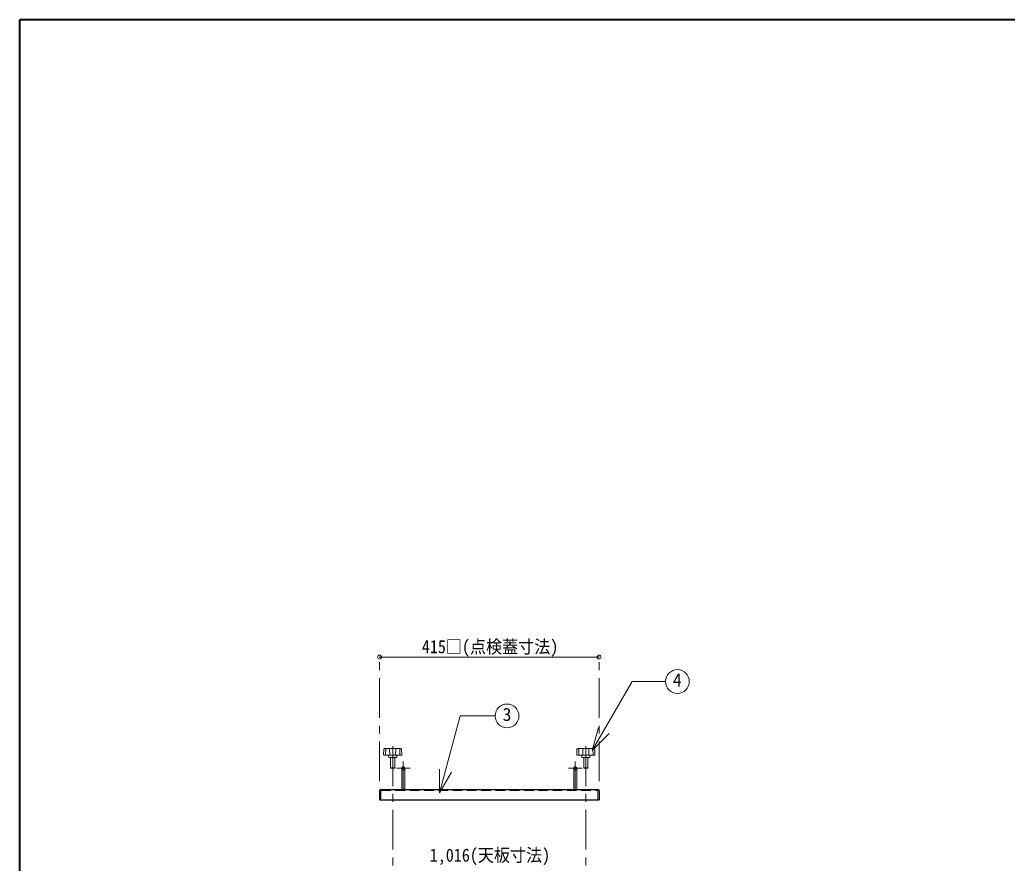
# Model space of a CAD drawing. Units: millimetres at full size, sheet at 1:15; details may follow other scales. Extents: x -3184 to 2891, y -2037 to 2178.
# Drawn here: x -3184 to -1318, y 584 to 2178 of the extents above; entities that cross this region are included whole.
import ezdxf
from ezdxf.enums import TextEntityAlignment as Align

# ---------------------------------------------------------------- set-up
doc = ezdxf.new("R2010")
doc.units = ezdxf.units.MM
doc.header["$LTSCALE"] = 15
doc.header["$PDMODE"] = 32
doc.header["$PDSIZE"] = 7.5
doc.linetypes.add('CHAIN1', pattern=[8, 5, -1, 1, -1])
doc.linetypes.add('DASHED1', pattern=[1.8, 1.2, -0.6])
doc.layers.add('0-0', color=7, linetype='Continuous', lineweight=18)
doc.styles.add('ＭＳ ゴシック', font='')
doc.styles.get('ＭＳ ゴシック').set_extended_font_data('MS Gothic')

msp = doc.modelspace()

# ---------------------------------------------------------------- linework, layer by layer
at = {"layer": '0-0', "color": 1, "lineweight": 40}
for p in [(-3184.2, -2037.13), (2890.8, 2177.87)]:
    msp.add_line(p, (-3184.2, 2177.87), dxfattribs=at)
at = {"layer": '0-0', "color": 4, "linetype": 'CHAIN1', "lineweight": 9}
for p, q in [((-2504.2, 738.77), (-2504.2, 973.37)), ((-2089.2, 738.77), (-2089.2, 973.37)), ((-2479.2, 129.77), (-2479.2, 815.97)), ((-2114.2, 129.77), (-2114.2, 815.97)), ((-2459.2, 776.37), (-2459.2, 723.37)), ((-2134.2, 776.37), (-2134.2, 723.37)), ((-2472.2, 763.37), (-2446.2, 763.37)), ((-2121.2, 763.37), (-2147.2, 763.37))]:
    msp.add_line(p, q, dxfattribs=at)
at = {"layer": '0-0', "color": 4, "lineweight": 9}
for p, q in [((-2504.2, 973.37), (-2089.2, 973.37)), ((-2462.2, 763.37), (-2462.2, 723.37)), ((-2456.2, 763.37), (-2456.2, 723.37)), ((-2137.2, 763.37), (-2137.2, 723.37)), ((-2131.2, 763.37), (-2131.2, 723.37))]:
    msp.add_line(p, q, dxfattribs=at)
at = {"layer": '0-0'}
for p, q in [((-2390.73, 716.67), (-2351.75, 862.16)), ((-2285.71, 862.16), (-2351.75, 862.16)), ((-2102.02, 797.1), (-2090.38, 840.56)), ((-2102.02, 797.1), (-2070.2, 828.92)), ((-2496.37, 788.58), (-2496.03, 799.1)), ((-2462.43, 788.17), (-2495.97, 788.17)), ((-2488.61, 800.96), (-2494.52, 800.65)), ((-2492.75, 788.17), (-2492.36, 799.81)), ((-2470.21, 800.97), (-2488.19, 800.97)), ((-2486.83, 783.74), (-2487.2, 788.17)), ((-2484.69, 788.17), (-2485.07, 799.81)), ((-2473.72, 788.17), (-2473.33, 799.81)), ((-2471.57, 783.74), (-2471.2, 788.17)), ((-2469.79, 800.96), (-2463.89, 800.65)), ((-2465.65, 788.17), (-2466.04, 799.81)), ((-2462.03, 788.58), (-2462.37, 799.1)), ((-2131.37, 788.58), (-2131.03, 799.1)), ((-2130.97, 788.17), (-2097.43, 788.17)), ((-2123.61, 800.96), (-2129.52, 800.65)), ((-2127.75, 788.17), (-2127.36, 799.81)), ((-2123.19, 800.97), (-2105.21, 800.97)), ((-2121.83, 783.74), (-2122.2, 788.17)), ((-2119.69, 788.17), (-2120.07, 799.81)), ((-2108.72, 788.17), (-2108.33, 799.81)), ((-2106.57, 783.74), (-2106.2, 788.17)), ((-2104.79, 800.96), (-2098.89, 800.65)), ((-2100.65, 788.17), (-2101.04, 799.81)), ((-2097.03, 788.58), (-2097.37, 799.1)), ((-2471.97, 783.37), (-2486.43, 783.37)), ((-2483.2, 763.87), (-2483.2, 783.37)), ((-2475.2, 763.87), (-2475.2, 783.37)), ((-2121.43, 783.37), (-2106.97, 783.37)), ((-2118.2, 763.87), (-2118.2, 783.37)), ((-2110.2, 763.87), (-2110.2, 783.37)), ((-2475.2, 763.87), (-2483.2, 763.87)), ((-2390.73, 716.67), (-2390.73, 761.67)), ((-2390.73, 716.67), (-2368.23, 755.64)), ((-2118.2, 763.87), (-2110.2, 763.87))]:
    msp.add_line(p, q, dxfattribs=at)
at = {"layer": '0-0', "color": 5, "lineweight": 25}
for p, q in [((-2504.2, 721.07), (-2504.2, 703.37)), ((-2501.9, 723.37), (-2091.5, 723.37)), ((-2089.2, 721.07), (-2089.2, 703.37)), ((-2504.2, 703.37), (-2089.2, 703.37))]:
    msp.add_line(p, q, dxfattribs=at)
at = {"layer": '0-0', "linetype": 'DASHED1'}
for p, q in [((-2501.9, 719.92), (-2501.9, 703.37)), ((-2500.75, 721.07), (-2092.65, 721.07)), ((-2484.2, 721.07), (-2484.2, 723.37)), ((-2474.2, 721.07), (-2474.2, 723.37)), ((-2119.2, 721.07), (-2119.2, 723.37)), ((-2109.2, 721.07), (-2109.2, 723.37)), ((-2091.5, 719.92), (-2091.5, 703.37))]:
    msp.add_line(p, q, dxfattribs=at)
at = {"layer": '0-0'}
for points in [[(-2102.02, 797.1), (-2026.91, 927.2), (-1963.73, 927.2)], [(-2475.2, 763.87), (-2475.7, 763.37), (-2482.7, 763.37), (-2483.2, 763.87)], [(-2118.2, 763.87), (-2117.7, 763.37), (-2110.7, 763.37), (-2110.2, 763.87)]]:
    msp.add_lwpolyline(points, dxfattribs=at)
for centre in [(-1941.23, 927.2), (-2263.21, 862.16)]:
    msp.add_circle(centre, 22.5, dxfattribs=at)
for centre, radius, start, end in [((-2495.97, 788.57), 0.4, 178.15415, 270), ((-2494.43, 799.05), 1.6, 93.01913, 178.15415), ((-2494.81, 798.51), 1.66, 93.02757, 128.73305), ((-2494.74, 792.2), 7.97, 72.62002, 91.09064), ((-2488.19, 792.97), 8, 90, 93.01913), ((-2484.67, 799.82), 0.4, 97.29873, 181.90915), ((-2479.2, 757.1), 43.47, 82.70127, 97.29873), ((-2473.73, 799.82), 0.4, 358.09085, 82.70127), ((-2470.21, 792.97), 8, 86.98087, 90), ((-2463.66, 792.2), 7.97, 88.90936, 107.37998), ((-2463.97, 799.05), 1.6, 1.84585, 86.98087), ((-2463.6, 798.51), 1.66, 51.26695, 86.97243), ((-2462.43, 788.57), 0.4, 270, 1.84585), ((-2130.97, 788.57), 0.4, 178.15415, 270), ((-2129.43, 799.05), 1.6, 93.01913, 178.15415), ((-2129.81, 798.51), 1.66, 93.02757, 128.73305), ((-2129.74, 792.2), 7.97, 72.62002, 91.09064), ((-2123.19, 792.97), 8, 90, 93.01913), ((-2119.67, 799.82), 0.4, 97.29873, 181.90915), ((-2114.2, 757.1), 43.47, 82.70127, 97.29873), ((-2108.73, 799.82), 0.4, 358.09085, 82.70127), ((-2105.21, 792.97), 8, 86.98087, 90), ((-2098.66, 792.2), 7.97, 88.90936, 107.37998), ((-2098.97, 799.05), 1.6, 1.84585, 86.98087), ((-2098.6, 798.51), 1.66, 51.26695, 86.97243), ((-2097.43, 788.57), 0.4, 270, 1.84585), ((-2486.43, 783.77), 0.4, 184.76364, 270), ((-2471.97, 783.77), 0.4, 270, 355.23636), ((-2121.43, 783.77), 0.4, 184.76364, 270), ((-2106.97, 783.77), 0.4, 270, 355.23636)]:
    msp.add_arc(centre, radius, start, end, dxfattribs=at)
at = {"layer": '0-0', "color": 4, "lineweight": 9}
for centre, start in [((-2459.2, 763.37), 360), ((-2134.2, 763.37), 0)]:
    msp.add_arc(centre, 3, start, 180, dxfattribs=at)
at = {"layer": '0-0', "color": 4, "linetype": 'DASHED1', "lineweight": 9}
for centre, end in [((-2459.2, 763.37), 0), ((-2134.2, 763.37), 360)]:
    msp.add_arc(centre, 3, 180, end, dxfattribs=at)
at = {"layer": '0-0', "color": 5, "lineweight": 25}
for centre, start, end in [((-2501.9, 721.07), 90, 180), ((-2091.5, 721.07), 0, 90)]:
    msp.add_arc(centre, 2.3, start, end, dxfattribs=at)
at = {"layer": '0-0', "linetype": 'DASHED1'}
for centre, start, end in [((-2500.75, 719.92), 90, 180), ((-2092.65, 719.92), 0, 90)]:
    msp.add_arc(centre, 1.15, start, end, dxfattribs=at)
at = {"layer": '0-0', "color": 1}
for p in [(-2504.2, 973.37), (-2089.2, 973.37)]:
    msp.add_point(p, dxfattribs=at)

# ---------------------------------------------------------------- texts
at = {"layer": '0-0', "style": 'ＭＳ ゴシック', "width": 0.9}
for s, p in [('415□(点検蓋寸法)', (-2424.2, 973.37)), ('1,016(天板寸法)', (-2409.2, 579.37))]:
    msp.add_text(s, height=24.74, dxfattribs=at).set_placement(p, align=Align.BOTTOM_LEFT)
at = {"layer": '0-0', "style": 'ＭＳ ゴシック'}
for s, p in [('4', (-1949.67, 910.33)), ('3', (-2271.65, 845.28))]:
    msp.add_text(s, height=24.74, dxfattribs=at).set_placement(p, align=Align.BOTTOM_LEFT)

doc.saveas('drawing.dxf')
